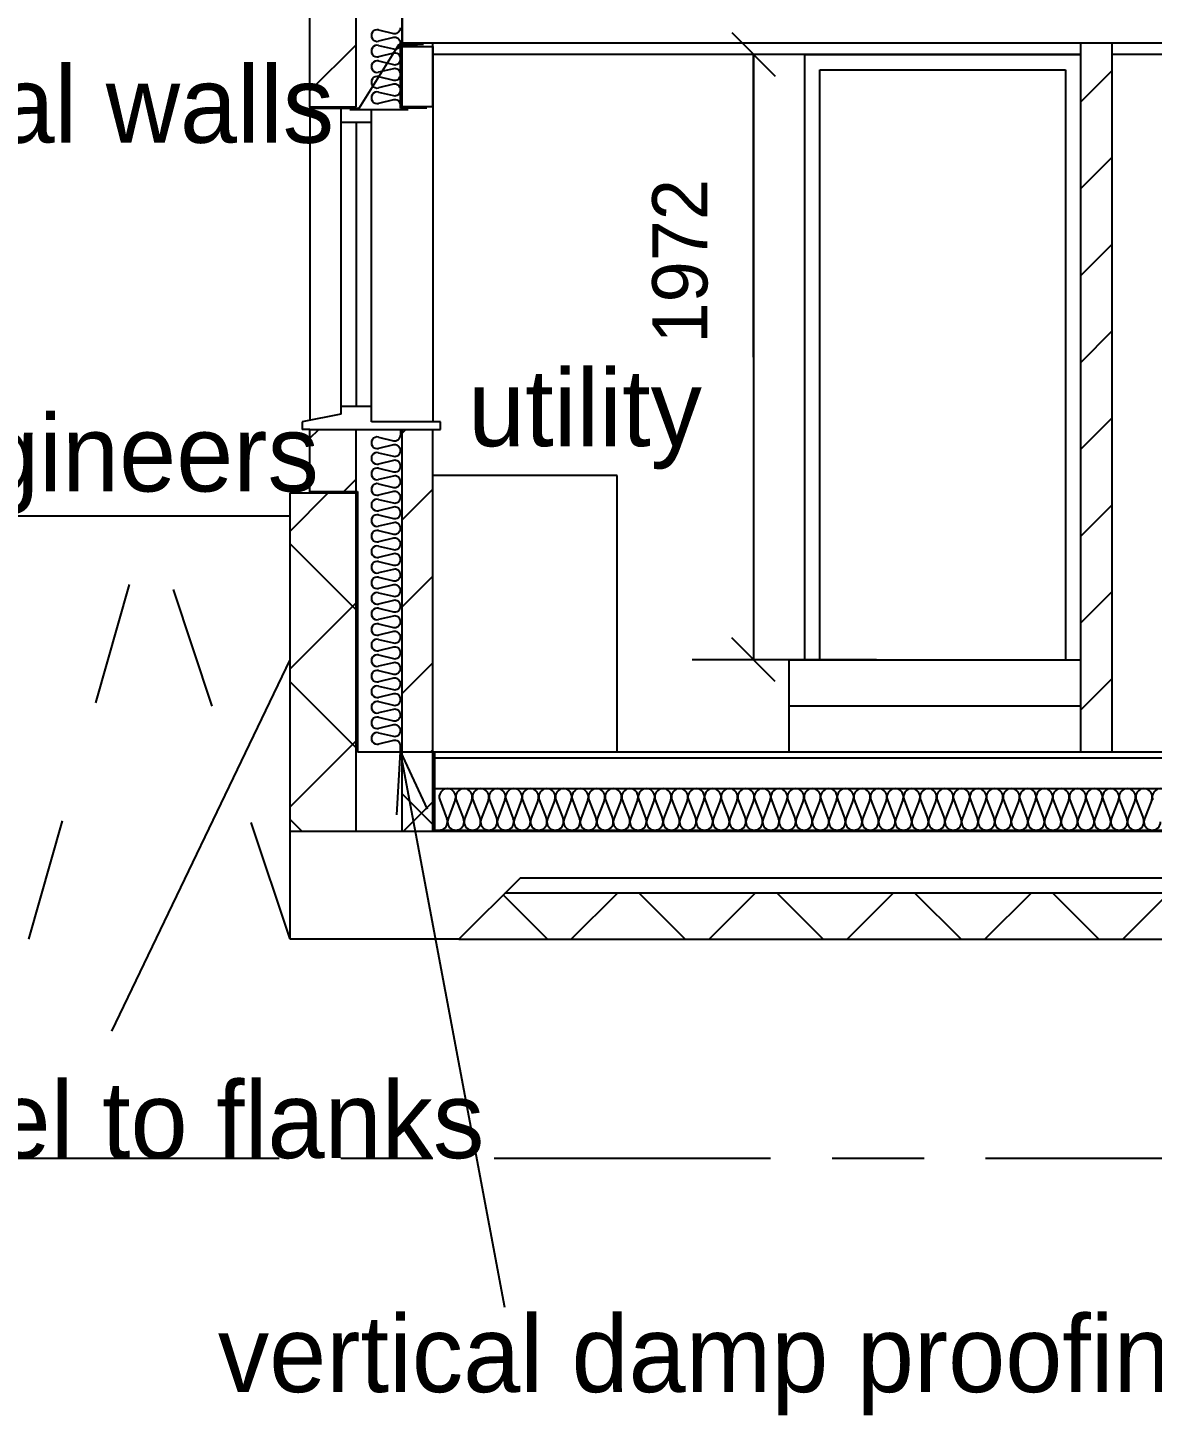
# Model space of a CAD drawing. Header units: millimetres. Extents: x -21022 to 21084, y -14865 to 14865.
# Drawn here: x -7119 to -3457, y -614 to 3905 of the extents above; entities that cross this region are included whole.
import ezdxf

# ---------------------------------------------------------------- set-up
doc = ezdxf.new("R2010")
doc.units = ezdxf.units.MM
for name, pattern in [('BORDER', [16, 13, -1, 1, -1]), ('CENTER', [16, 9, -2, 3, -2]), ('DOT', [16, 4, -4, 4, -4])]:
    doc.linetypes.add(name, pattern=pattern)
doc.layers.add('00_-_SECTIONS', color=7, linetype='Continuous', true_color=0xffffff)
pattern_1 = [(45, (0, 0), (-224.506, 224.506), []), (135, (0, 0), (-224.506, -224.506), [])]
pattern_2 = [(45, (0, 0), (-141.4214, 141.4214), [])]

# ---------------------------------------------------------------- blocks, each defined once
blk = doc.blocks.new('D541CC59')
at = {"layer": '00_-_SECTIONS', "color": 1, "linetype": 'Continuous', "ltscale": 100}
for p, q in [((0, 120), (6889.6, 120)), ((0, 100), (6889.6, 100)), ((0, 0), (6889.6, 0))]:
    blk.add_line(p, q, dxfattribs=at)
at = {"layer": '00_-_SECTIONS'}
blk.add_attdef('Sfb', (0, 0), '', height=1, dxfattribs=at)
blk = doc.blocks.new('9D513E65')
at = {"layer": '00_-_SECTIONS', "linetype": 'Continuous', "ltscale": 100}
h = blk.add_hatch(dxfattribs=at)
h.set_pattern_fill('AR-CONC', color=1, scale=100, angle=30, style=0)
h.paths.add_polyline_path([(465, 650), (7359.6, 650), (7359.6, 610), (7359.6, 500), (750, 500), (700, 450), (550, 300), (0, 300), (0, 650), (215, 650), (365, 650)])
h = blk.add_hatch(dxfattribs=at)
h.set_pattern_fill('net', color=1, scale=100, angle=45, style=0)
h.set_pattern_definition(pattern_1)
h.paths.add_polyline_path([(7359.6, 300), (550, 300), (700, 450), (7359.6, 450), (7359.6, 350)])
at = {"layer": '00_-_SECTIONS', "color": 3, "linetype": 'Continuous', "ltscale": 100}
for p, q in [((0, 300), (0, 650)), ((7359.6, 650), (0, 650)), ((750, 500), (550, 300)), ((750, 500), (7359.6, 500)), ((550, 300), (0, 300))]:
    blk.add_line(p, q, dxfattribs=at)
at = {"layer": '00_-_SECTIONS', "color": 1, "linetype": 'Continuous', "ltscale": 100}
for p, q in [((7359.6, 450), (700, 450)), ((550, 300), (7359.6, 300))]:
    blk.add_line(p, q, dxfattribs=at)
at = {"layer": '00_-_SECTIONS'}
blk.add_attdef('Sfb', (0, 0), '', height=1, dxfattribs=at)
blk = doc.blocks.new('WINDOW_IN_SECTION')
at = {"layer": '00_-_SECTIONS', "color": 1, "linetype": 'Continuous', "ltscale": 100}
for p, q in [((140, 4), (270, 213)), ((270, 213), (350, 213)), ((275, 4), (275, 209)), ((275, 209), (330, 209)), ((0, 4), (140, 4)), ((360, 4), (275, 4)), ((110, 0), (300, 0))]:
    blk.add_line(p, q, dxfattribs=at)
at = {"layer": '00_-_SECTIONS', "color": 2, "linetype": 'Continuous', "ltscale": 100}
for p, q in [((280, 8), (280, 205)), ((280, 205), (380, 205)), ((380, 205), (380, 8)), ((380, 8), (280, 8))]:
    blk.add_line(p, q, dxfattribs=at)
at = {"layer": '00_-_SECTIONS'}
for tag in ['Width', 'Version', 'Area', 'TYPE', 'ANGLE', 'Floor', 'Sfb', 'Part_Number', 'Description', 'Manufacturer', 'Quantity', 'Length', 'Height', 'PAT_NAME', 'Group', 'Ht1', 'PREFIX', 'IDENTIFIER', 'NUMBER', 'OUTER_LEAF', 'CAVITY', 'INNER_LEAF', 'REVEAL']:
    blk.add_attdef(tag, (0, 0), '', height=1, dxfattribs=at)
blk = doc.blocks.new('95588DEA')
at = {"layer": '00_-_SECTIONS', "color": 1, "linetype": 'Continuous', "ltscale": 100}
for p, q in [((25, 1050), (25, 30)), ((125, 1046), (125, 50)), ((225, 25), (225, 1042)), ((425, 1050), (425, 25)), ((225, 1000), (125, 1000)), ((175, 1000), (175, 75)), ((125, 50), (0, 25)), ((225, 75), (125, 75)), ((0, 25), (0, 0)), ((450, 25), (225, 25)), ((450, 0), (450, 25)), ((25, 0), (0, 0)), ((425, 0), (450, 0))]:
    blk.add_line(p, q, dxfattribs=at)
at = {"layer": '00_-_SECTIONS'}
blk.add_attdef('Sfb', (0, 0), '', height=1, dxfattribs=at)
blk = doc.blocks.new('927DD3C2')
at = {"layer": '00_-_SECTIONS', "color": 1, "linetype": 'Continuous', "ltscale": 100}
for p, q in [((17.5, 98.4), (41, 36.6)), ((68, 98.4), (44.5, 36.6)), ((71.5, 98.4), (95, 36.6)), ((122, 98.4), (98.5, 36.6)), ((125.5, 98.4), (149, 36.6)), ((176, 98.4), (152.5, 36.6)), ((179.5, 98.4), (203, 36.6)), ((230, 98.4), (206.5, 36.6)), ((233.5, 98.4), (257, 36.6)), ((284, 98.4), (260.5, 36.6)), ((287.5, 98.4), (311, 36.6)), ((338, 98.4), (314.5, 36.6)), ((341.5, 98.4), (365, 36.6)), ((392, 98.4), (368.5, 36.6)), ((395.5, 98.4), (419, 36.6)), ((446, 98.4), (422.5, 36.6)), ((449.5, 98.4), (473, 36.6)), ((500, 98.4), (476.5, 36.6)), ((503.5, 98.4), (527, 36.6)), ((554, 98.4), (530.5, 36.6)), ((557.5, 98.4), (581, 36.6)), ((608, 98.4), (584.5, 36.6)), ((611.5, 98.4), (635, 36.6)), ((662, 98.4), (638.5, 36.6)), ((665.5, 98.4), (689, 36.6)), ((716, 98.4), (692.5, 36.6)), ((719.5, 98.4), (743, 36.6)), ((770, 98.4), (746.5, 36.6)), ((773.5, 98.4), (797, 36.6)), ((824, 98.4), (800.5, 36.6)), ((827.5, 98.4), (851, 36.6)), ((878, 98.4), (854.5, 36.6)), ((881.5, 98.4), (905, 36.6)), ((932, 98.4), (908.5, 36.6)), ((935.5, 98.4), (959, 36.6)), ((986, 98.4), (962.5, 36.6)), ((989.5, 98.4), (1013, 36.6)), ((1040, 98.4), (1016.5, 36.6)), ((1043.5, 98.4), (1067, 36.6)), ((1094, 98.4), (1070.5, 36.6)), ((1097.5, 98.4), (1121, 36.6)), ((1148, 98.4), (1124.5, 36.6)), ((1151.5, 98.4), (1175, 36.6)), ((1202, 98.4), (1178.5, 36.6)), ((1205.5, 98.4), (1229, 36.6)), ((1256, 98.4), (1232.5, 36.6)), ((1259.5, 98.4), (1283, 36.6)), ((1310, 98.4), (1286.5, 36.6)), ((1313.5, 98.4), (1337, 36.6)), ((1364, 98.4), (1340.5, 36.6)), ((1367.5, 98.4), (1391, 36.6)), ((1418, 98.4), (1394.5, 36.6)), ((1421.5, 98.4), (1445, 36.6)), ((1472, 98.4), (1448.5, 36.6)), ((1475.5, 98.4), (1499, 36.6)), ((1526, 98.4), (1502.5, 36.6)), ((1529.5, 98.4), (1553, 36.6)), ((1580, 98.4), (1556.5, 36.6)), ((1583.5, 98.4), (1607, 36.6)), ((1634, 98.4), (1610.5, 36.6)), ((1637.5, 98.4), (1661, 36.6)), ((1688, 98.4), (1664.5, 36.6)), ((1691.5, 98.4), (1715, 36.6)), ((1742, 98.4), (1718.5, 36.6)), ((1745.5, 98.4), (1769, 36.6)), ((1796, 98.4), (1772.5, 36.6)), ((1799.5, 98.4), (1823, 36.6)), ((1850, 98.4), (1826.5, 36.6)), ((1853.5, 98.4), (1877, 36.6)), ((1904, 98.4), (1880.5, 36.6)), ((1907.5, 98.4), (1931, 36.6)), ((1958, 98.4), (1934.5, 36.6)), ((1961.5, 98.4), (1985, 36.6)), ((2012, 98.4), (1988.5, 36.6)), ((2015.5, 98.4), (2039, 36.6)), ((2066, 98.4), (2042.5, 36.6)), ((2069.5, 98.4), (2093, 36.6)), ((2120, 98.4), (2096.5, 36.6)), ((2123.5, 98.4), (2147, 36.6)), ((2174, 98.4), (2150.5, 36.6)), ((2177.5, 98.4), (2201, 36.6)), ((2228, 98.4), (2204.5, 36.6)), ((2231.5, 98.4), (2255, 36.6)), ((2282, 98.4), (2258.5, 36.6)), ((2285.5, 98.4), (2309, 36.6)), ((2336, 98.4), (2312.5, 36.6)), ((0, 0), (15.8, 0)), ((15.8, 0), (69.8, 0)), ((44.5, 36.6), (42.8, 27)), ((69.8, 0), (123.8, 0)), ((98.5, 36.6), (96.8, 27)), ((123.8, 0), (177.8, 0)), ((152.5, 36.6), (150.8, 27)), ((177.8, 0), (231.8, 0)), ((206.5, 36.6), (204.8, 27)), ((231.8, 0), (285.8, 0)), ((260.5, 36.6), (258.8, 27)), ((285.8, 0), (339.8, 0)), ((314.5, 36.6), (312.8, 27)), ((339.8, 0), (393.8, 0)), ((368.5, 36.6), (366.8, 27)), ((393.8, 0), (447.8, 0)), ((422.5, 36.6), (420.8, 27)), ((447.8, 0), (501.8, 0)), ((476.5, 36.6), (474.8, 27)), ((501.8, 0), (555.8, 0)), ((530.5, 36.6), (528.8, 27)), ((555.8, 0), (609.8, 0)), ((584.5, 36.6), (582.8, 27)), ((609.8, 0), (663.8, 0)), ((638.5, 36.6), (636.8, 27)), ((663.8, 0), (717.8, 0)), ((692.5, 36.6), (690.8, 27)), ((717.8, 0), (771.8, 0)), ((746.5, 36.6), (744.8, 27)), ((771.8, 0), (825.8, 0)), ((800.5, 36.6), (798.8, 27)), ((825.8, 0), (879.8, 0)), ((854.5, 36.6), (852.8, 27)), ((879.8, 0), (933.8, 0)), ((908.5, 36.6), (906.8, 27)), ((933.8, 0), (987.8, 0)), ((962.5, 36.6), (960.8, 27)), ((987.8, 0), (1041.8, 0)), ((1016.5, 36.6), (1014.8, 27)), ((1041.8, 0), (1095.8, 0)), ((1070.5, 36.6), (1068.8, 27)), ((1095.8, 0), (1149.8, 0)), ((1124.5, 36.6), (1122.8, 27)), ((1149.8, 0), (1203.8, 0)), ((1178.5, 36.6), (1176.8, 27)), ((1203.8, 0), (1257.8, 0)), ((1232.5, 36.6), (1230.8, 27)), ((1257.8, 0), (1311.8, 0)), ((1286.5, 36.6), (1284.8, 27)), ((1311.8, 0), (1365.8, 0)), ((1340.5, 36.6), (1338.8, 27)), ((1365.8, 0), (1419.8, 0)), ((1394.5, 36.6), (1392.8, 27)), ((1419.8, 0), (1473.8, 0)), ((1448.5, 36.6), (1446.8, 27)), ((1473.8, 0), (1527.8, 0)), ((1502.5, 36.6), (1500.8, 27)), ((1527.8, 0), (1581.8, 0)), ((1556.5, 36.6), (1554.8, 27)), ((1581.8, 0), (1635.8, 0)), ((1610.5, 36.6), (1608.8, 27)), ((1635.8, 0), (1689.8, 0)), ((1664.5, 36.6), (1662.8, 27)), ((1689.8, 0), (1743.8, 0)), ((1718.5, 36.6), (1716.8, 27)), ((1743.8, 0), (1797.8, 0)), ((1772.5, 36.6), (1770.8, 27)), ((1797.8, 0), (1851.8, 0)), ((1826.5, 36.6), (1824.8, 27)), ((1851.8, 0), (1905.8, 0)), ((1880.5, 36.6), (1878.8, 27)), ((1905.8, 0), (1959.8, 0)), ((1934.5, 36.6), (1932.8, 27)), ((1959.8, 0), (2013.8, 0)), ((1988.5, 36.6), (1986.8, 27)), ((2013.8, 0), (2067.8, 0)), ((2042.5, 36.6), (2040.8, 27)), ((2067.8, 0), (2121.8, 0)), ((2096.5, 36.6), (2094.8, 27)), ((2121.8, 0), (2175.8, 0)), ((2150.5, 36.6), (2148.8, 27)), ((2175.8, 0), (2229.8, 0)), ((2204.5, 36.6), (2202.8, 27)), ((2229.8, 0), (2283.8, 0)), ((2258.5, 36.6), (2256.8, 27)), ((2283.8, 0), (2337.8, 0)), ((2312.5, 36.6), (2310.8, 27)), ((2337.8, 0), (2391.8, 0))]:
    blk.add_line(p, q, dxfattribs=at)
for centre, start, end in [((42.8, 108), 90, 200.7966), ((42.8, 108), 90, 200.7966), ((42.8, 108), 339.2034, 90), ((42.8, 108), 339.2034, 90), ((96.8, 108), 90, 200.7966), ((96.8, 108), 90, 200.7966), ((96.8, 108), 339.2034, 90), ((96.8, 108), 339.2034, 90), ((150.8, 108), 90, 200.7966), ((150.8, 108), 90, 200.7966), ((150.8, 108), 339.2034, 90), ((150.8, 108), 339.2034, 90), ((204.8, 108), 90, 200.7966), ((204.8, 108), 90, 200.7966), ((204.8, 108), 339.2034, 90), ((204.8, 108), 339.2034, 90), ((258.8, 108), 90, 200.7966), ((258.8, 108), 90, 200.7966), ((258.8, 108), 339.2034, 90), ((258.8, 108), 339.2034, 90), ((312.8, 108), 90, 200.7966), ((312.8, 108), 90, 200.7966), ((312.8, 108), 339.2034, 90), ((312.8, 108), 339.2034, 90), ((366.8, 108), 90, 200.7966), ((366.8, 108), 90, 200.7966), ((366.8, 108), 339.2034, 90), ((366.8, 108), 339.2034, 90), ((420.8, 108), 90, 200.7966), ((420.8, 108), 90, 200.7966), ((420.8, 108), 339.2034, 90), ((420.8, 108), 339.2034, 90), ((474.8, 108), 90, 200.7966), ((474.8, 108), 90, 200.7966), ((474.8, 108), 339.2034, 90), ((474.8, 108), 339.2034, 90), ((528.8, 108), 90, 200.7966), ((528.8, 108), 90, 200.7966), ((528.8, 108), 339.2034, 90), ((528.8, 108), 339.2034, 90), ((582.8, 108), 90, 200.7966), ((582.8, 108), 90, 200.7966), ((582.8, 108), 339.2034, 90), ((582.8, 108), 339.2034, 90), ((636.8, 108), 90, 200.7966), ((636.8, 108), 90, 200.7966), ((636.8, 108), 339.2034, 90), ((636.8, 108), 339.2034, 90), ((690.8, 108), 90, 200.7966), ((690.8, 108), 90, 200.7966), ((690.8, 108), 339.2034, 90), ((690.8, 108), 339.2034, 90), ((744.8, 108), 90, 200.7966), ((744.8, 108), 90, 200.7966), ((744.8, 108), 339.2034, 90), ((744.8, 108), 339.2034, 90), ((798.8, 108), 90, 200.7966), ((798.8, 108), 90, 200.7966), ((798.8, 108), 339.2034, 90), ((798.8, 108), 339.2034, 90), ((852.8, 108), 90, 200.7966), ((852.8, 108), 90, 200.7966), ((852.8, 108), 339.2034, 90), ((852.8, 108), 339.2034, 90), ((906.8, 108), 90, 200.7966), ((906.8, 108), 90, 200.7966), ((906.8, 108), 339.2034, 90), ((906.8, 108), 339.2034, 90), ((960.8, 108), 90, 200.7966), ((960.8, 108), 90, 200.7966), ((960.8, 108), 339.2034, 90), ((960.8, 108), 339.2034, 90), ((1014.8, 108), 90, 200.7966), ((1014.8, 108), 90, 200.7966), ((1014.8, 108), 339.2034, 90), ((1014.8, 108), 339.2034, 90), ((1068.8, 108), 90, 200.7966), ((1068.8, 108), 90, 200.7966), ((1068.8, 108), 339.2034, 90), ((1068.8, 108), 339.2034, 90), ((1122.8, 108), 90, 200.7966), ((1122.8, 108), 90, 200.7966), ((1122.8, 108), 339.2034, 90), ((1122.8, 108), 339.2034, 90), ((1176.8, 108), 90, 200.7966), ((1176.8, 108), 90, 200.7966), ((1176.8, 108), 339.2034, 90), ((1176.8, 108), 339.2034, 90), ((1230.8, 108), 90, 200.7966), ((1230.8, 108), 90, 200.7966), ((1230.8, 108), 339.2034, 90), ((1230.8, 108), 339.2034, 90), ((1284.8, 108), 90, 200.7966), ((1284.8, 108), 90, 200.7966), ((1284.8, 108), 339.2034, 90), ((1284.8, 108), 339.2034, 90), ((1338.8, 108), 90, 200.7966), ((1338.8, 108), 90, 200.7966), ((1338.8, 108), 339.2034, 90), ((1338.8, 108), 339.2034, 90), ((1392.8, 108), 90, 200.7966), ((1392.8, 108), 90, 200.7966), ((1392.8, 108), 339.2034, 90), ((1392.8, 108), 339.2034, 90), ((1446.8, 108), 90, 200.7966), ((1446.8, 108), 90, 200.7966), ((1446.8, 108), 339.2034, 90), ((1446.8, 108), 339.2034, 90), ((1500.8, 108), 90, 200.7966), ((1500.8, 108), 90, 200.7966), ((1500.8, 108), 339.2034, 90), ((1500.8, 108), 339.2034, 90), ((1554.8, 108), 90, 200.7966), ((1554.8, 108), 90, 200.7966), ((1554.8, 108), 339.2034, 90), ((1554.8, 108), 339.2034, 90), ((1608.8, 108), 90, 200.7966), ((1608.8, 108), 90, 200.7966), ((1608.8, 108), 339.2034, 90), ((1608.8, 108), 339.2034, 90), ((1662.8, 108), 90, 200.7966), ((1662.8, 108), 90, 200.7966), ((1662.8, 108), 339.2034, 90), ((1662.8, 108), 339.2034, 90), ((1716.8, 108), 90, 200.7966), ((1716.8, 108), 90, 200.7966), ((1716.8, 108), 339.2034, 90), ((1716.8, 108), 339.2034, 90), ((1770.8, 108), 90, 200.7966), ((1770.8, 108), 90, 200.7966), ((1770.8, 108), 339.2034, 90), ((1770.8, 108), 339.2034, 90), ((1824.8, 108), 90, 200.7966), ((1824.8, 108), 90, 200.7966), ((1824.8, 108), 339.2034, 90), ((1824.8, 108), 339.2034, 90), ((1878.8, 108), 90, 200.7966), ((1878.8, 108), 90, 200.7966), ((1878.8, 108), 339.2034, 90), ((1878.8, 108), 339.2034, 90), ((1932.8, 108), 90, 200.7966), ((1932.8, 108), 90, 200.7966), ((1932.8, 108), 339.2034, 90), ((1932.8, 108), 339.2034, 90), ((1986.8, 108), 90, 200.7966), ((1986.8, 108), 90, 200.7966), ((1986.8, 108), 339.2034, 90), ((1986.8, 108), 339.2034, 90), ((2040.8, 108), 90, 200.7966), ((2040.8, 108), 90, 200.7966), ((2040.8, 108), 339.2034, 90), ((2040.8, 108), 339.2034, 90), ((2094.8, 108), 90, 200.7966), ((2094.8, 108), 90, 200.7966), ((2094.8, 108), 339.2034, 90), ((2094.8, 108), 339.2034, 90), ((2148.8, 108), 90, 200.7966), ((2148.8, 108), 90, 200.7966), ((2148.8, 108), 339.2034, 90), ((2148.8, 108), 339.2034, 90), ((2202.8, 108), 90, 200.7966), ((2202.8, 108), 90, 200.7966), ((2202.8, 108), 339.2034, 90), ((2202.8, 108), 339.2034, 90), ((2256.8, 108), 90, 200.7966), ((2256.8, 108), 90, 200.7966), ((2256.8, 108), 339.2034, 90), ((2256.8, 108), 339.2034, 90), ((2310.8, 108), 90, 200.7966), ((2310.8, 108), 90, 200.7966), ((2310.8, 108), 339.2034, 90), ((2310.8, 108), 339.2034, 90), ((2364.8, 108), 90, 200.7966), ((2364.8, 108), 90, 200.7966), ((15.8, 27), 270, 0), ((15.8, 27), 270, 0), ((15.8, 27), 0, 20.7966), ((15.8, 27), 0, 20.7966), ((69.8, 27), 180, 270), ((69.8, 27), 180, 270), ((69.8, 27), 270, 0), ((69.8, 27), 270, 0), ((69.8, 27), 0, 20.7966), ((69.8, 27), 0, 20.7966), ((123.8, 27), 180, 270), ((123.8, 27), 180, 270), ((123.8, 27), 270, 0), ((123.8, 27), 270, 0), ((123.8, 27), 0, 20.7966), ((123.8, 27), 0, 20.7966), ((177.8, 27), 180, 270), ((177.8, 27), 180, 270), ((177.8, 27), 270, 0), ((177.8, 27), 270, 0), ((177.8, 27), 0, 20.7966), ((177.8, 27), 0, 20.7966), ((231.8, 27), 180, 270), ((231.8, 27), 180, 270), ((231.8, 27), 270, 0), ((231.8, 27), 270, 0), ((231.8, 27), 0, 20.7966), ((231.8, 27), 0, 20.7966), ((285.8, 27), 180, 270), ((285.8, 27), 180, 270), ((285.8, 27), 270, 0), ((285.8, 27), 270, 0), ((285.8, 27), 0, 20.7966), ((285.8, 27), 0, 20.7966), ((339.8, 27), 180, 270), ((339.8, 27), 180, 270), ((339.8, 27), 270, 0), ((339.8, 27), 270, 0), ((339.8, 27), 0, 20.7966), ((339.8, 27), 0, 20.7966), ((393.8, 27), 180, 270), ((393.8, 27), 180, 270), ((393.8, 27), 270, 0), ((393.8, 27), 270, 0), ((393.8, 27), 0, 20.7966), ((393.8, 27), 0, 20.7966), ((447.8, 27), 180, 270), ((447.8, 27), 180, 270), ((447.8, 27), 270, 0), ((447.8, 27), 270, 0), ((447.8, 27), 0, 20.7966), ((447.8, 27), 0, 20.7966), ((501.8, 27), 180, 270), ((501.8, 27), 180, 270), ((501.8, 27), 270, 0), ((501.8, 27), 270, 0), ((501.8, 27), 0, 20.7966), ((501.8, 27), 0, 20.7966), ((555.8, 27), 180, 270), ((555.8, 27), 180, 270), ((555.8, 27), 270, 0), ((555.8, 27), 270, 0), ((555.8, 27), 0, 20.7966), ((555.8, 27), 0, 20.7966), ((609.8, 27), 180, 270), ((609.8, 27), 180, 270), ((609.8, 27), 270, 0), ((609.8, 27), 270, 0), ((609.8, 27), 0, 20.7966), ((609.8, 27), 0, 20.7966), ((663.8, 27), 180, 270), ((663.8, 27), 180, 270), ((663.8, 27), 270, 0), ((663.8, 27), 270, 0), ((663.8, 27), 0, 20.7966), ((663.8, 27), 0, 20.7966), ((717.8, 27), 180, 270), ((717.8, 27), 180, 270), ((717.8, 27), 270, 0), ((717.8, 27), 270, 0), ((717.8, 27), 0, 20.7966), ((717.8, 27), 0, 20.7966), ((771.8, 27), 180, 270), ((771.8, 27), 180, 270), ((771.8, 27), 270, 0), ((771.8, 27), 270, 0), ((771.8, 27), 0, 20.7966), ((771.8, 27), 0, 20.7966), ((825.8, 27), 180, 270), ((825.8, 27), 180, 270), ((825.8, 27), 270, 0), ((825.8, 27), 270, 0), ((825.8, 27), 0, 20.7966), ((825.8, 27), 0, 20.7966), ((879.8, 27), 180, 270), ((879.8, 27), 180, 270), ((879.8, 27), 270, 0), ((879.8, 27), 270, 0), ((879.8, 27), 0, 20.7966), ((879.8, 27), 0, 20.7966), ((933.8, 27), 180, 270), ((933.8, 27), 180, 270), ((933.8, 27), 270, 0), ((933.8, 27), 270, 0), ((933.8, 27), 0, 20.7966), ((933.8, 27), 0, 20.7966), ((987.8, 27), 180, 270), ((987.8, 27), 180, 270), ((987.8, 27), 270, 0), ((987.8, 27), 270, 0), ((987.8, 27), 0, 20.7966), ((987.8, 27), 0, 20.7966), ((1041.8, 27), 180, 270), ((1041.8, 27), 180, 270), ((1041.8, 27), 270, 0), ((1041.8, 27), 270, 0), ((1041.8, 27), 0, 20.7966), ((1041.8, 27), 0, 20.7966), ((1095.8, 27), 180, 270), ((1095.8, 27), 180, 270), ((1095.8, 27), 270, 0), ((1095.8, 27), 270, 0), ((1095.8, 27), 0, 20.7966), ((1095.8, 27), 0, 20.7966), ((1149.8, 27), 180, 270), ((1149.8, 27), 180, 270), ((1149.8, 27), 270, 0), ((1149.8, 27), 270, 0), ((1149.8, 27), 0, 20.7966), ((1149.8, 27), 0, 20.7966), ((1203.8, 27), 180, 270), ((1203.8, 27), 180, 270), ((1203.8, 27), 270, 0), ((1203.8, 27), 270, 0), ((1203.8, 27), 0, 20.7966), ((1203.8, 27), 0, 20.7966), ((1257.8, 27), 180, 270), ((1257.8, 27), 180, 270), ((1257.8, 27), 270, 0), ((1257.8, 27), 270, 0), ((1257.8, 27), 0, 20.7966), ((1257.8, 27), 0, 20.7966), ((1311.8, 27), 180, 270), ((1311.8, 27), 180, 270), ((1311.8, 27), 270, 0), ((1311.8, 27), 270, 0), ((1311.8, 27), 0, 20.7966), ((1311.8, 27), 0, 20.7966), ((1365.8, 27), 180, 270), ((1365.8, 27), 180, 270), ((1365.8, 27), 270, 0), ((1365.8, 27), 270, 0), ((1365.8, 27), 0, 20.7966), ((1365.8, 27), 0, 20.7966), ((1419.8, 27), 180, 270), ((1419.8, 27), 180, 270), ((1419.8, 27), 270, 0), ((1419.8, 27), 270, 0), ((1419.8, 27), 0, 20.7966), ((1419.8, 27), 0, 20.7966), ((1473.8, 27), 180, 270), ((1473.8, 27), 180, 270), ((1473.8, 27), 270, 0), ((1473.8, 27), 270, 0), ((1473.8, 27), 0, 20.7966), ((1473.8, 27), 0, 20.7966), ((1527.8, 27), 180, 270), ((1527.8, 27), 180, 270), ((1527.8, 27), 270, 0), ((1527.8, 27), 270, 0), ((1527.8, 27), 0, 20.7966), ((1527.8, 27), 0, 20.7966), ((1581.8, 27), 180, 270), ((1581.8, 27), 180, 270), ((1581.8, 27), 270, 0), ((1581.8, 27), 270, 0), ((1581.8, 27), 0, 20.7966), ((1581.8, 27), 0, 20.7966), ((1635.8, 27), 180, 270), ((1635.8, 27), 180, 270), ((1635.8, 27), 270, 0), ((1635.8, 27), 270, 0), ((1635.8, 27), 0, 20.7966), ((1635.8, 27), 0, 20.7966), ((1689.8, 27), 180, 270), ((1689.8, 27), 180, 270), ((1689.8, 27), 270, 0), ((1689.8, 27), 270, 0), ((1689.8, 27), 0, 20.7966), ((1689.8, 27), 0, 20.7966), ((1743.8, 27), 180, 270), ((1743.8, 27), 180, 270), ((1743.8, 27), 270, 0), ((1743.8, 27), 270, 0), ((1743.8, 27), 0, 20.7966), ((1743.8, 27), 0, 20.7966), ((1797.8, 27), 180, 270), ((1797.8, 27), 180, 270), ((1797.8, 27), 270, 0), ((1797.8, 27), 270, 0), ((1797.8, 27), 0, 20.7966), ((1797.8, 27), 0, 20.7966), ((1851.8, 27), 180, 270), ((1851.8, 27), 180, 270), ((1851.8, 27), 270, 0), ((1851.8, 27), 270, 0), ((1851.8, 27), 0, 20.7966), ((1851.8, 27), 0, 20.7966), ((1905.8, 27), 180, 270), ((1905.8, 27), 180, 270), ((1905.8, 27), 270, 0), ((1905.8, 27), 270, 0), ((1905.8, 27), 0, 20.7966), ((1905.8, 27), 0, 20.7966), ((1959.8, 27), 180, 270), ((1959.8, 27), 180, 270), ((1959.8, 27), 270, 0), ((1959.8, 27), 270, 0), ((1959.8, 27), 0, 20.7966), ((1959.8, 27), 0, 20.7966), ((2013.8, 27), 180, 270), ((2013.8, 27), 180, 270), ((2013.8, 27), 270, 0), ((2013.8, 27), 270, 0), ((2013.8, 27), 0, 20.7966), ((2013.8, 27), 0, 20.7966), ((2067.8, 27), 180, 270), ((2067.8, 27), 180, 270), ((2067.8, 27), 270, 0), ((2067.8, 27), 270, 0), ((2067.8, 27), 0, 20.7966), ((2067.8, 27), 0, 20.7966), ((2121.8, 27), 180, 270), ((2121.8, 27), 180, 270), ((2121.8, 27), 270, 0), ((2121.8, 27), 270, 0), ((2121.8, 27), 0, 20.7966), ((2121.8, 27), 0, 20.7966), ((2175.8, 27), 180, 270), ((2175.8, 27), 180, 270), ((2175.8, 27), 270, 0), ((2175.8, 27), 270, 0), ((2175.8, 27), 0, 20.7966), ((2175.8, 27), 0, 20.7966), ((2229.8, 27), 180, 270), ((2229.8, 27), 180, 270), ((2229.8, 27), 270, 0), ((2229.8, 27), 270, 0), ((2229.8, 27), 0, 20.7966), ((2229.8, 27), 0, 20.7966), ((2283.8, 27), 180, 270), ((2283.8, 27), 180, 270), ((2283.8, 27), 270, 0), ((2283.8, 27), 270, 0), ((2283.8, 27), 0, 20.7966), ((2283.8, 27), 0, 20.7966), ((2337.8, 27), 180, 270), ((2337.8, 27), 180, 270), ((2337.8, 27), 270, 0), ((2337.8, 27), 270, 0)]:
    blk.add_arc(centre, 27, start, end, dxfattribs=at)
at = {"layer": '00_-_SECTIONS'}
blk.add_attdef('Sfb', (0, 0), '', height=1, dxfattribs=at)
blk = doc.blocks.new('FF3B760B')
at = {"layer": '00_-_SECTIONS', "linetype": 'Continuous', "ltscale": 100}
h = blk.add_hatch(dxfattribs=at)
h.set_pattern_fill('_USER', color=1, scale=200, angle=45, style=0, pattern_type=0)
h.set_pattern_definition(pattern_2)
h.paths.add_polyline_path([(1450, 3171.3), (1450, 3373.3), (1600, 3373.3), (1600, 3171.3)])
h.paths.add_polyline_path([(1600, 8131.6), (1600, 4423.3), (1450, 4423.3), (1450, 4902.3), (1450, 8131.6)])
h = blk.add_hatch(dxfattribs=at)
h.set_pattern_fill('_USER', color=1, scale=200, angle=45, style=0, pattern_type=0)
h.set_pattern_definition(pattern_2)
h.paths.add_polyline_path([(1750, 2323.3), (1750, 3373.3), (1850, 3373.3), (1850, 3223.3), (1850, 2323.3)])
h.paths.add_polyline_path([(1750, 4782.3), (1750, 8131.6), (1850, 8131.6), (1850, 7676.4), (1850, 7464.8), (1850, 7427.3), (1850, 5802.3), (1850, 4902.3), (1850, 4882.3), (1850, 4782.3)])
h = blk.add_hatch(dxfattribs=at)
h.set_pattern_fill('_USER', color=1, scale=200, angle=45, style=0, pattern_type=0)
h.set_pattern_definition(pattern_2)
h.paths.add_polyline_path([(4062.3, 4594.8), (4062.3, 2323.3), (3960.2, 2323.3), (3960.2, 2623.3), (3960.2, 4594.8), (3960.2, 4632.3), (4062.3, 4632.3)])
h = blk.add_hatch(dxfattribs=at)
h.set_pattern_fill('net', color=1, scale=100, angle=45, style=0)
h.set_pattern_definition(pattern_1)
h.paths.add_polyline_path([(1385, 2063.3), (1385, 3091.3), (1385, 3166.3), (1450, 3166.3), (1600, 3166.3), (1600, 2063.3)])
h = blk.add_hatch(dxfattribs=at)
h.set_pattern_fill('net', color=1, scale=100, angle=45, style=0)
h.set_pattern_definition(pattern_1)
h.paths.add_polyline_path([(1750, 2063.3), (1750, 2323.3), (1850, 2323.3), (1850, 2063.3)])
at = {"layer": '00_-_SECTIONS', "color": 3, "linetype": 'Continuous', "ltscale": 100}
for p, q in [((1450, 4423.3), (1450, 8221.9)), ((1850, 4423.3), (1850, 4632.3)), ((3960.2, 2323.3), (3960.2, 4632.3)), ((4062.3, 2323.3), (4062.3, 4632.3)), ((1450, 4423.3), (1600, 4423.3)), ((1450, 3373.3), (1850, 3373.3)), ((1450, 3166.3), (1450, 3373.3)), ((1850, 2063.3), (1850, 3373.3)), ((1385, 3166.3), (1450, 3166.3)), ((1385, 2063.3), (1385, 3166.3))]:
    blk.add_line(p, q, dxfattribs=at)
at = {"layer": '00_-_SECTIONS', "color": 1, "linetype": 'Continuous', "ltscale": 100}
for p, q in [((1600, 4423.3), (1600, 8131.6)), ((1750, 4423.3), (1750, 8131.6)), ((1673.5, 4674.6), (1721.5, 4663)), ((1721.5, 4649.2), (1673.5, 4637.6)), ((1673.5, 4623.9), (1721.5, 4612.3)), ((1721.5, 4598.6), (1673.5, 4587)), ((1673.5, 4573.2), (1721.5, 4561.6)), ((1721.5, 4547.9), (1673.5, 4536.3)), ((1673.5, 4522.6), (1721.5, 4511)), ((1721.5, 4497.2), (1673.5, 4485.6)), ((1673.5, 4471.9), (1721.5, 4460.3)), ((1721.5, 4446.6), (1673.5, 4435)), ((1745, 4423.3), (1745, 4428.1)), ((1600, 2063.3), (1600, 3373.3)), ((1673.5, 3348.1), (1721.5, 3336.5)), ((1745, 3373.3), (1745, 3355)), ((1745, 3373.3), (1745, 3373.3)), ((1750, 2063.3), (1750, 3373.3)), ((1721.5, 3322.8), (1673.5, 3311.2)), ((1673.5, 3297.4), (1721.5, 3285.8)), ((1721.5, 3272.1), (1673.5, 3260.5)), ((1673.5, 3246.8), (1721.5, 3235.2)), ((1721.5, 3221.4), (1673.5, 3209.8)), ((1450, 3166.3), (1600, 3166.3)), ((1673.5, 3196.1), (1721.5, 3184.5)), ((1721.5, 3170.8), (1673.5, 3159.2)), ((1673.5, 3145.4), (1721.5, 3133.8)), ((1721.5, 3120.1), (1673.5, 3108.5)), ((1673.5, 3094.8), (1721.5, 3083.2)), ((1721.5, 3069.4), (1673.5, 3057.8)), ((1673.5, 3044.1), (1721.5, 3032.5)), ((1721.5, 3018.8), (1673.5, 3007.2)), ((1673.5, 2993.4), (1721.5, 2981.8)), ((1721.5, 2968.1), (1673.5, 2956.5)), ((1673.5, 2942.8), (1721.5, 2931.2)), ((1721.5, 2917.4), (1673.5, 2905.8)), ((1673.5, 2892.1), (1721.5, 2880.5)), ((1721.5, 2866.8), (1673.5, 2855.2)), ((1673.5, 2841.4), (1721.5, 2829.8)), ((1721.5, 2816.1), (1673.5, 2804.5)), ((1673.5, 2790.8), (1721.5, 2779.2)), ((1721.5, 2765.4), (1673.5, 2753.8)), ((1673.5, 2740.1), (1721.5, 2728.5)), ((1721.5, 2714.8), (1673.5, 2703.2)), ((1673.5, 2689.4), (1721.5, 2677.8)), ((1721.5, 2664.1), (1673.5, 2652.5)), ((1673.5, 2638.8), (1721.5, 2627.2)), ((1721.5, 2613.4), (1673.5, 2601.8)), ((1673.5, 2588.1), (1721.5, 2576.5)), ((1721.5, 2562.8), (1673.5, 2551.2)), ((1673.5, 2537.4), (1721.5, 2525.8)), ((1721.5, 2512.1), (1673.5, 2500.5)), ((1673.5, 2486.8), (1721.5, 2475.2)), ((1721.5, 2461.4), (1673.5, 2449.8)), ((1673.5, 2436.1), (1721.5, 2424.5)), ((1721.5, 2410.8), (1673.5, 2399.2)), ((1673.5, 2385.4), (1721.5, 2373.8)), ((1721.5, 2360.1), (1673.5, 2348.5)), ((1745, 2323.3), (1745, 2341.6))]:
    blk.add_line(p, q, dxfattribs=at)
at = {"layer": '00_-_SECTIONS', "color": 4, "linetype": 'Continuous', "ltscale": 100}
for p, q in [((2823.7, 4665.5), (2965.1, 4524.1)), ((385, 3091.3), (1385, 3091.3)), ((2965.1, 2552.6), (2823.7, 2694))]:
    blk.add_line(p, q, dxfattribs=at)
at = {"layer": '00_-_SECTIONS', "color": 2, "linetype": 'Continuous', "ltscale": 100}
for p, q in [((3960.2, 4594.8), (1850, 4594.8)), ((3294.4, 4594.8), (2694.4, 4594.8)), ((2894.4, 3609), (2894.4, 4594.8)), ((2894.4, 4594.8), (2894.4, 2623.3)), ((6934.3, 4594.8), (4062.3, 4594.8)), ((2894.4, 3609), (2894.4, 2623.3)), ((2450, 3223.3), (1850, 3223.3)), ((2450, 2323.3), (2450, 3223.3)), ((3294.4, 2623.3), (2694.4, 2623.3)), ((3010.2, 2323.3), (3010.2, 2623.3)), ((3010.2, 2623.3), (3960.2, 2623.3)), ((3010.2, 2473.3), (3960.2, 2473.3))]:
    blk.add_line(p, q, dxfattribs=at)
at = {"layer": '00_-_SECTIONS', "color": 1, "linetype": 'Continuous', "ltscale": 100}
for centre, start, end in [((1669, 4656.1), 76.4303, 283.5697), ((1669, 4656.1), 76.4303, 283.5697), ((1726, 4681.4), 256.4303, 0), ((1726, 4681.4), 256.4303, 0), ((1669, 4605.4), 76.4303, 283.5697), ((1669, 4605.4), 76.4303, 283.5697), ((1726, 4630.8), 0, 103.5697), ((1726, 4630.8), 0, 103.5697), ((1726, 4630.8), 256.4303, 0), ((1726, 4630.8), 256.4303, 0), ((1669, 4554.8), 76.4303, 283.5697), ((1669, 4554.8), 76.4303, 283.5697), ((1726, 4580.1), 0, 103.5697), ((1726, 4580.1), 0, 103.5697), ((1726, 4580.1), 256.4303, 0), ((1726, 4580.1), 256.4303, 0), ((1669, 4504.1), 76.4303, 283.5697), ((1669, 4504.1), 76.4303, 283.5697), ((1726, 4529.4), 0, 103.5697), ((1726, 4529.4), 0, 103.5697), ((1726, 4529.4), 256.4303, 0), ((1726, 4529.4), 256.4303, 0), ((1726, 4478.8), 0, 103.5697), ((1726, 4478.8), 0, 103.5697), ((1726, 4478.8), 256.4303, 0), ((1726, 4478.8), 256.4303, 0), ((1669, 4453.4), 76.4303, 283.5697), ((1669, 4453.4), 76.4303, 283.5697), ((1726, 4428.1), 0, 103.5697), ((1726, 4428.1), 0, 103.5697), ((1669, 3329.6), 76.4303, 283.5697), ((1669, 3329.6), 76.4303, 283.5697), ((1726, 3355), 256.4303, 0), ((1726, 3355), 256.4303, 0), ((1726, 3304.3), 0, 103.5697), ((1726, 3304.3), 0, 103.5697), ((1726, 3304.3), 256.4303, 0), ((1726, 3304.3), 256.4303, 0), ((1669, 3279), 76.4303, 283.5697), ((1669, 3279), 76.4303, 283.5697), ((1726, 3253.6), 0, 103.5697), ((1726, 3253.6), 0, 103.5697), ((1726, 3253.6), 256.4303, 0), ((1726, 3253.6), 256.4303, 0), ((1669, 3228.3), 76.4303, 283.5697), ((1669, 3228.3), 76.4303, 283.5697), ((1726, 3203), 0, 103.5697), ((1726, 3203), 0, 103.5697), ((1669, 3177.6), 76.4303, 283.5697), ((1669, 3177.6), 76.4303, 283.5697), ((1726, 3203), 256.4303, 0), ((1726, 3203), 256.4303, 0), ((1726, 3152.3), 0, 103.5697), ((1726, 3152.3), 0, 103.5697), ((1669, 3127), 76.4303, 283.5697), ((1669, 3127), 76.4303, 283.5697), ((1726, 3152.3), 256.4303, 0), ((1726, 3152.3), 256.4303, 0), ((1726, 3101.6), 0, 103.5697), ((1726, 3101.6), 0, 103.5697), ((1669, 3076.3), 76.4303, 283.5697), ((1669, 3076.3), 76.4303, 283.5697), ((1726, 3101.6), 256.4303, 0), ((1726, 3101.6), 256.4303, 0), ((1669, 3025.6), 76.4303, 283.5697), ((1669, 3025.6), 76.4303, 283.5697), ((1726, 3051), 0, 103.5697), ((1726, 3051), 0, 103.5697), ((1726, 3051), 256.4303, 0), ((1726, 3051), 256.4303, 0), ((1669, 2975), 76.4303, 283.5697), ((1669, 2975), 76.4303, 283.5697), ((1726, 3000.3), 0, 103.5697), ((1726, 3000.3), 0, 103.5697), ((1726, 3000.3), 256.4303, 0), ((1726, 3000.3), 256.4303, 0), ((1669, 2924.3), 76.4303, 283.5697), ((1669, 2924.3), 76.4303, 283.5697), ((1726, 2949.6), 0, 103.5697), ((1726, 2949.6), 0, 103.5697), ((1726, 2949.6), 256.4303, 0), ((1726, 2949.6), 256.4303, 0), ((1669, 2873.6), 76.4303, 283.5697), ((1669, 2873.6), 76.4303, 283.5697), ((1726, 2899), 0, 103.5697), ((1726, 2899), 0, 103.5697), ((1726, 2899), 256.4303, 0), ((1726, 2899), 256.4303, 0), ((1726, 2848.3), 0, 103.5697), ((1726, 2848.3), 0, 103.5697), ((1726, 2848.3), 256.4303, 0), ((1726, 2848.3), 256.4303, 0), ((1669, 2823), 76.4303, 283.5697), ((1669, 2823), 76.4303, 283.5697), ((1726, 2797.6), 0, 103.5697), ((1726, 2797.6), 0, 103.5697), ((1669, 2772.3), 76.4303, 283.5697), ((1669, 2772.3), 76.4303, 283.5697), ((1726, 2797.6), 256.4303, 0), ((1726, 2797.6), 256.4303, 0), ((1726, 2747), 0, 103.5697), ((1726, 2747), 0, 103.5697), ((1669, 2721.6), 76.4303, 283.5697), ((1669, 2721.6), 76.4303, 283.5697), ((1726, 2747), 256.4303, 0), ((1726, 2747), 256.4303, 0), ((1726, 2696.3), 0, 103.5697), ((1726, 2696.3), 0, 103.5697), ((1669, 2671), 76.4303, 283.5697), ((1669, 2671), 76.4303, 283.5697), ((1726, 2696.3), 256.4303, 0), ((1726, 2696.3), 256.4303, 0), ((1669, 2620.3), 76.4303, 283.5697), ((1669, 2620.3), 76.4303, 283.5697), ((1726, 2645.6), 0, 103.5697), ((1726, 2645.6), 0, 103.5697), ((1726, 2645.6), 256.4303, 0), ((1726, 2645.6), 256.4303, 0), ((1669, 2569.6), 76.4303, 283.5697), ((1669, 2569.6), 76.4303, 283.5697), ((1726, 2595), 0, 103.5697), ((1726, 2595), 0, 103.5697), ((1726, 2595), 256.4303, 0), ((1726, 2595), 256.4303, 0), ((1669, 2519), 76.4303, 283.5697), ((1669, 2519), 76.4303, 283.5697), ((1726, 2544.3), 0, 103.5697), ((1726, 2544.3), 0, 103.5697), ((1726, 2544.3), 256.4303, 0), ((1726, 2544.3), 256.4303, 0), ((1669, 2468.3), 76.4303, 283.5697), ((1669, 2468.3), 76.4303, 283.5697), ((1726, 2493.6), 0, 103.5697), ((1726, 2493.6), 0, 103.5697), ((1726, 2493.6), 256.4303, 0), ((1726, 2493.6), 256.4303, 0), ((1726, 2443), 0, 103.5697), ((1726, 2443), 0, 103.5697), ((1726, 2443), 256.4303, 0), ((1726, 2443), 256.4303, 0), ((1669, 2417.6), 76.4303, 283.5697), ((1669, 2417.6), 76.4303, 283.5697), ((1726, 2392.3), 0, 103.5697), ((1726, 2392.3), 0, 103.5697), ((1669, 2367), 76.4303, 283.5697), ((1669, 2367), 76.4303, 283.5697), ((1726, 2392.3), 256.4303, 0), ((1726, 2392.3), 256.4303, 0), ((1726, 2341.6), 0, 103.5697), ((1726, 2341.6), 0, 103.5697)]:
    blk.add_arc(centre, 19, start, end, dxfattribs=at)
at = {"layer": '00_-_SECTIONS', "color": 9, "linetype": 'Continuous', "ltscale": 100}
blk.add_text('1972', height=180, rotation=90, dxfattribs=at).set_placement((2744.4, 3653.1))
at = {"layer": '00_-_SECTIONS'}
blk.add_attdef('Sfb', (0, 0), '', height=1, dxfattribs=at)
blk = doc.blocks.new('1CBB01B9')
at = {"layer": '00_-_SECTIONS', "color": 4, "linetype": 'BORDER', "ltscale": 100}
for p, q in [((0, 1105.5), (155, 1105.5)), ((155, 1105.5), (155, 257.5)), ((155, 257.5), (405, 257.5)), ((405, 257.5), (405, 0)), ((405, 0), (7294.6, 0))]:
    blk.add_line(p, q, dxfattribs=at)
at = {"layer": '00_-_SECTIONS'}
blk.add_attdef('Sfb', (0, 0), '', height=1, dxfattribs=at)
blk = doc.blocks.new('BCDCC38E')
at = {"layer": '00_-_SECTIONS', "color": 2, "linetype": 'Continuous', "ltscale": 100}
for p, q in [((0, 1971.5), (0, 0)), ((0, 1971.5), (900, 1971.5)), ((900, 0), (900, 1971.5)), ((0, 0), (50, 0)), ((850, 0), (900, 0))]:
    blk.add_line(p, q, dxfattribs=at)
at = {"layer": '00_-_SECTIONS', "color": 1, "linetype": 'Continuous', "ltscale": 100}
for p, q in [((50, 1921.5), (850, 1921.5)), ((50, 0), (50, 1921.5)), ((850, 1921.5), (850, 0))]:
    blk.add_line(p, q, dxfattribs=at)
at = {"layer": '00_-_SECTIONS'}
blk.add_attdef('Sfb', (0, 0), '', height=1, dxfattribs=at)
blk = doc.blocks.new('367563BB')
at = {"layer": '00_-_SECTIONS', "color": 4, "linetype": 'Continuous', "ltscale": 100}
blk.add_line((11349.4, 16342), (11509.4, 16342), dxfattribs=at)
at = {"layer": '00_-_SECTIONS', "color": 1, "linetype": 'DOT', "ltscale": 100}
for p in [(10434.3, 13636), (11284.4, 13636)]:
    blk.add_line(p, (10824.4, 15014), dxfattribs=at)
at = {"layer": '00_-_SECTIONS', "color": 2, "linetype": 'Continuous', "ltscale": 100}
blk.add_line((10704.4, 13336), (11284.4, 14546), dxfattribs=at)
at = {"layer": '00_-_SECTIONS', "color": 1, "linetype": 'Continuous', "ltscale": 100}
blk.add_line((11984.4, 12436), (11644.4, 14246), dxfattribs=at)
at = {"layer": '00_-_SECTIONS', "color": 15, "linetype": 'Continuous', "ltscale": 100}
for s, p in [('apertures in external walls', (7544.2, 16229.6)), ('utility', (11864.1, 15241.4)), ('retaining wall to engineers', (7494.2, 15094)), ('variable ground level to flanks', (7494.2, 12922.7)), ('vertical damp proofing by specialist', (11049.4, 12160.7))]:
    blk.add_text(s, height=250, dxfattribs=at).set_placement(p)
at = {"layer": '00_-_SECTIONS'}
blk.add_attdef('Sfb', (0, 0), '', height=1, dxfattribs=at)
blk = doc.blocks.new('60151F02')
at = {"layer": '00_-_SECTIONS', "color": 8, "linetype": 'CENTER', "ltscale": 100}
blk.add_line((0, 234.4), (14850, 234.4), dxfattribs=at)
at = {"layer": '00_-_SECTIONS'}
blk.add_attdef('Sfb', (0, 0), '', height=1, dxfattribs=at)
blk = doc.blocks.new('6BC70A0F')
at = {"layer": '00_-_SECTIONS', "linetype": 'Continuous', "ltscale": 100}
h = blk.add_hatch(dxfattribs=at)
h.set_pattern_fill('AR-CONC', color=1, scale=100, angle=30, style=0)
h.paths.add_polyline_path([(7844.6, 300), (6146.5, 300), (6034.3, 300), (3162.3, 300), (3060.2, 300), (950, 300), (850, 300), (850, 450), (950, 450), (7844.6, 450)])
at = {"layer": '00_-_SECTIONS', "color": 3, "linetype": 'Continuous', "ltscale": 100}
for p, q in [((850, 450), (850, 300)), ((850, 300), (7844.6, 300))]:
    blk.add_line(p, q, dxfattribs=at)
at = {"layer": '00_-_SECTIONS'}
blk.add_attdef('Sfb', (0, 0), '', height=1, dxfattribs=at)
blk = doc.blocks.new('77C14A65')
at = {"layer": '00_-_SECTIONS', "color": 2, "linetype": 'Continuous', "ltscale": 100}
for p, q in [((0, 0), (12.2, 205.8)), ((12.2, 205.8), (98.3, 18.5))]:
    blk.add_line(p, q, dxfattribs=at)
at = {"layer": '00_-_SECTIONS'}
blk.add_attdef('Sfb', (0, 0), '', height=1, dxfattribs=at)

msp = doc.modelspace()

# ---------------------------------------------------------------- block references
at = {"layer": '00_-_SECTIONS'}
for name, p in [('367563BB', (-17549.4, -12698.9)), ('FF3B760B', (-7650, -776.1)), ('6BC70A0F', (-6750, 3556.2)), ('60151F02', (-7200, -10.5)), ('WINDOW_IN_SECTION', (-6180, 3639.2)), ('BCDCC38E', (-4589.8, 1847.2)), ('95588DEA', (-6225, 2597.2)), ('1CBB01B9', (-6200, 1289.7)), ('77C14A65', (-5917.2, 1341.4)), ('D541CC59', (-5795, 1427.2)), ('927DD3C2', (-5795, 1292.2)), ('9D513E65', (-6265, 637.2))]:
    msp.add_blockref(name, p, dxfattribs=at)

doc.saveas('drawing.dxf')
